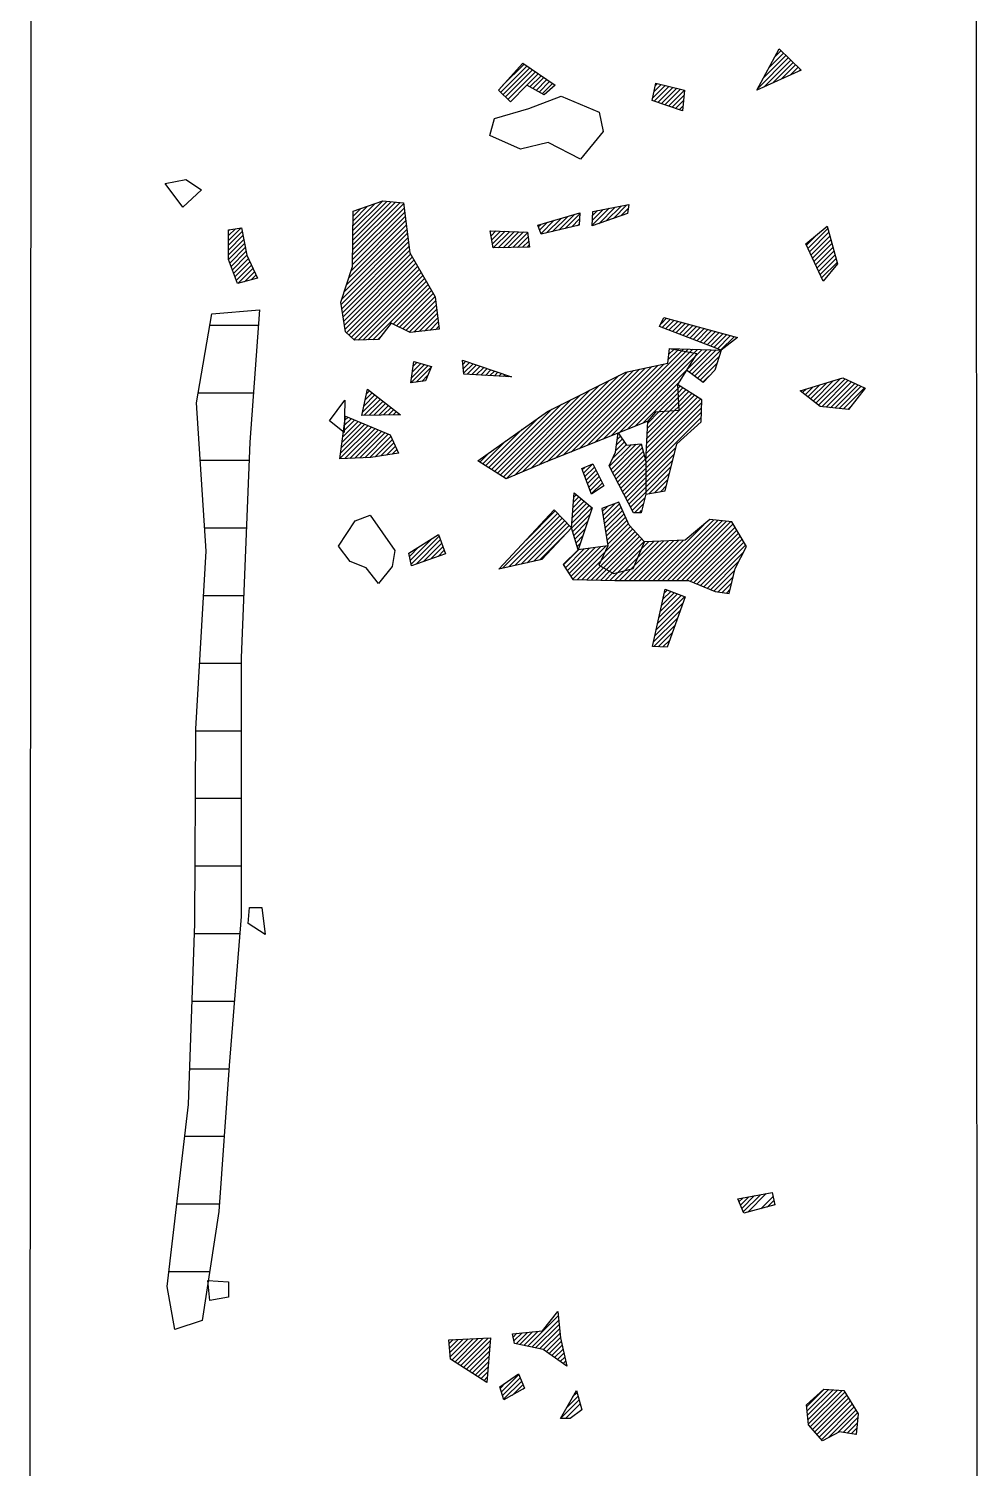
# Model space of a CAD drawing. Header units: metres. Extents: x -0.71 to 0.02, y -20.5 to -16.79.
# Drawn here: x -0.699 to 0.004, y -18.995 to -17.931 of the extents above; entities that cross this region are included whole.
import ezdxf

# ---------------------------------------------------------------- set-up
doc = ezdxf.new("R2010")
doc.units = ezdxf.units.M
doc.header["$LTSCALE"] = 25
doc.header["$MEASUREMENT"] = 0
doc.linetypes.add('STRICHPUNKTX2', pattern=[2, 1, -0.5, 0, -0.5])
doc.layers.get('0').update_dxf_attribs({"linetype": 'CONTINUOUS'})
for name, color, linetype in [('BEFUND', 1, 'CONTINUOUS'), ('BEFUNDSCHRAFF', 1, 'CONTINUOUS'), ('GRABUNGSGRENZE', 3, 'STRICHPUNKTX2'), ('KNOCHEN', 2, 'CONTINUOUS'), ('KNOCHENSCHRAFF', 2, 'CONTINUOUS'), ('STEINE', 4, 'CONTINUOUS')]:
    doc.layers.add(name, color=color, linetype=linetype)

# ---------------------------------------------------------------- blocks, each defined once
blk = doc.blocks.new('*X3')
at = {"color": 0}
for p, q in [((-17.33, -1879.84), (-17.03, -1879.55)), ((-17.22, -1880.09), (-16.6, -1879.47)), ((-17.11, -1880.34), (-16.17, -1879.39)), ((-17.01, -1880.59), (-15.74, -1879.32)), ((-16.68, -1880.62), (-15.31, -1879.24)), ((-15.72, -1880.36), (-14.81, -1879.45)), ((-15.24, -1880.23), (-14.74, -1879.74)), ((-14.75, -1880.1), (-14.68, -1880.03)), ((-32.96, -1890.53), (-30.7, -1888.27)), ((-32.67, -1890.59), (-30.67, -1888.59)), ((-34.05, -1889.85), (-33.77, -1889.57)), ((-33.99, -1890.14), (-33.38, -1889.54)), ((-33.83, -1890.34), (-32.99, -1889.5)), ((-33.54, -1890.4), (-32.61, -1889.47)), ((-33.25, -1890.47), (-32.22, -1889.43)), ((-32.38, -1890.65), (-30.64, -1888.91)), ((-32.09, -1890.72), (-30.6, -1889.23)), ((-31.8, -1890.78), (-30.57, -1889.55)), ((-38.77, -1890.33), (-38.49, -1890.04)), ((-38.75, -1890.66), (-38.11, -1890.03)), ((-38.73, -1890.99), (-37.74, -1890.01)), ((-38.7, -1891.32), (-37.37, -1889.99)), ((-38.58, -1891.56), (-37, -1889.97)), ((-38.37, -1891.7), (-36.63, -1889.95)), ((-38.15, -1891.83), (-36.25, -1889.93)), ((-37.94, -1891.97), (-35.88, -1889.92)), ((-37.72, -1892.11), (-35.75, -1890.14)), ((-37.51, -1892.25), (-35.78, -1890.52)), ((-31.59, -1890.93), (-30.54, -1889.87)), ((-31.39, -1891.08), (-30.48, -1890.17)), ((-31.18, -1891.22), (-30.41, -1890.46)), ((-30.97, -1891.37), (-30.35, -1890.75)), ((-37.29, -1892.39), (-35.81, -1890.91)), ((-37.08, -1892.52), (-35.84, -1891.29)), ((-36.86, -1892.66), (-35.87, -1891.67)), ((-30.76, -1891.52), (-30.29, -1891.04)), ((-30.56, -1891.66), (-30.22, -1891.33)), ((-30.35, -1891.81), (-30.16, -1891.62)), ((-36.65, -1892.8), (-35.9, -1892.06)), ((-36.43, -1892.94), (-35.93, -1892.44)), ((-36.22, -1893.08), (-35.96, -1892.82)), ((-34.91, -1893.89), (-33.62, -1892.61)), ((-34.82, -1894.16), (-33.52, -1892.86)), ((-30.14, -1891.95), (-30.1, -1891.91)), ((-36, -1893.22), (-35.99, -1893.2)), ((-34.99, -1893.62), (-34.61, -1893.24)), ((-34.74, -1894.43), (-33.41, -1893.1)), ((-34.11, -1894.16), (-33.31, -1893.35)), ((-33.3, -1893.69), (-33.2, -1893.6)), ((-29.64, -1894.28), (-29.31, -1893.95)), ((-12.32, -1894.99), (-11.03, -1893.7)), ((-12.29, -1895.31), (-10.7, -1893.72)), ((-12.25, -1895.63), (-10.37, -1893.74)), ((-12.22, -1895.95), (-10.03, -1893.77)), ((-12.19, -1896.27), (-9.7, -1893.79)), ((-12.05, -1896.49), (-9.49, -1893.93)), ((-30.53, -1895.88), (-29.16, -1894.5)), ((-30.18, -1895.88), (-29.08, -1894.78)), ((-30.09, -1895.08), (-29.24, -1894.23)), ((-11.89, -1896.68), (-9.36, -1894.15)), ((-11.72, -1896.87), (-9.22, -1894.37)), ((-11.56, -1897.06), (-9.09, -1894.59)), ((-11.4, -1897.25), (-8.95, -1894.81)), ((-11.23, -1897.44), (-8.82, -1895.03)), ((-10.74, -1897.3), (-8.69, -1895.25)), ((-10.01, -1896.92), (-8.55, -1895.46)), ((-9.63, -1896.9), (-8.53, -1895.8)), ((-9.33, -1896.95), (-8.57, -1896.2)), ((-9.03, -1897), (-8.61, -1896.59)), ((-8.72, -1897.05), (-8.65, -1896.98)), ((-48.48, -1903.93), (-46.24, -1901.69)), ((-48.37, -1903.46), (-46.57, -1901.66)), ((-48.28, -1904.08), (-45.91, -1901.71)), ((-48.26, -1903), (-46.9, -1901.64)), ((-48.15, -1902.54), (-47.23, -1901.62)), ((-48.05, -1904.2), (-45.57, -1901.73)), ((-48.04, -1902.08), (-47.57, -1901.6)), ((-47.94, -1901.62), (-47.9, -1901.58)), ((-47.81, -1904.32), (-45.24, -1901.75)), ((-47.58, -1904.44), (-44.91, -1901.77)), ((-47.35, -1904.56), (-44.65, -1901.86)), ((-47.12, -1904.69), (-44.48, -1902.05)), ((-46.83, -1904.76), (-44.32, -1902.24)), ((-46.51, -1904.79), (-44.15, -1902.43)), ((-46.19, -1904.82), (-43.99, -1902.62)), ((-45.86, -1904.85), (-43.82, -1902.81)), ((-45.54, -1904.87), (-43.66, -1902.99)), ((-45.21, -1904.9), (-43.7, -1903.39)), ((-44.89, -1904.93), (-43.74, -1903.78)), ((-44.62, -1905.02), (-43.59, -1903.99)), ((-44.39, -1905.14), (-43.45, -1904.2)), ((-44.16, -1905.27), (-43.3, -1904.4)), ((-43.93, -1905.39), (-43.15, -1904.61)), ((-43.7, -1905.51), (-43.01, -1904.82)), ((-43.47, -1905.64), (-42.9, -1905.07)), ((-43.24, -1905.76), (-43.06, -1905.58)), ((-31.13, -1907.43), (-30.92, -1907.23)), ((-30.99, -1907.65), (-30.55, -1907.21)), ((-30.86, -1907.88), (-30.4, -1907.41)), ((-30.73, -1908.1), (-30.25, -1907.62)), ((-30.52, -1907.18), (-30.48, -1907.15)), ((-30.27, -1907.28), (-30.13, -1907.15)), ((-30.02, -1907.38), (-29.78, -1907.15)), ((-29.76, -1907.49), (-29.42, -1907.15)), ((-29.51, -1907.59), (-29.07, -1907.15)), ((-29.26, -1907.69), (-28.72, -1907.15)), ((-29.01, -1907.8), (-28.57, -1907.35)), ((-28.76, -1907.9), (-28.59, -1907.73)), ((-30.6, -1908.32), (-30.1, -1907.82)), ((-30.46, -1908.54), (-29.95, -1908.03)), ((-30.33, -1908.76), (-29.8, -1908.23)), ((-30.2, -1908.98), (-29.66, -1908.44)), ((-30.07, -1909.2), (-29.51, -1908.64)), ((-29.94, -1909.43), (-29.36, -1908.85)), ((-31.96, -1910.04), (-31.84, -1909.91)), ((-29.8, -1909.65), (-29.21, -1909.05)), ((-29.67, -1909.87), (-29.06, -1909.26)), ((-29.54, -1910.09), (-28.91, -1909.46)), ((-29.41, -1910.31), (-28.76, -1909.67)), ((-29.28, -1910.53), (-28.62, -1909.87)), ((-31.87, -1910.3), (-31.58, -1910.01)), ((-31.78, -1910.57), (-31.32, -1910.1)), ((-31.7, -1910.83), (-31.06, -1910.19)), ((-31.61, -1911.1), (-30.8, -1910.28)), ((-31.52, -1911.36), (-30.53, -1910.38)), ((-31.43, -1911.63), (-30.27, -1910.47)), ((-31.34, -1911.89), (-30.01, -1910.56)), ((-31.25, -1912.16), (-29.75, -1910.66)), ((-29.14, -1910.76), (-28.47, -1910.08)), ((-28.9, -1910.86), (-28.32, -1910.28)), ((-31.17, -1912.42), (-29.88, -1911.14)), ((-30.53, -1912.14), (-30.04, -1911.66))]:
    blk.add_line(p, q, dxfattribs=at)
blk = doc.blocks.new('*X4')
at = {"color": 0}
for p, q in [((-15.1, -1795.95), (-14.04, -1794.89)), ((-14.7, -1795.19), (-14.22, -1794.71)), ((-34.96, -1797.78), (-33.02, -1795.84)), ((-34.82, -1797.28), (-33.23, -1795.7)), ((-34.78, -1797.95), (-32.81, -1795.98)), ((-15.91, -1797.47), (-13.68, -1795.23)), ((-15.51, -1796.71), (-13.86, -1795.06)), ((-15.49, -1797.4), (-13.5, -1795.41)), ((-14.84, -1797.11), (-13.32, -1795.58)), ((-14.2, -1796.81), (-13.14, -1795.76)), ((-13.55, -1796.52), (-12.96, -1795.93)), ((-34.61, -1798.13), (-32.6, -1796.13)), ((-34.43, -1798.31), (-32.39, -1796.27)), ((-33.03, -1797.26), (-32.18, -1796.41)), ((-32.8, -1797.39), (-31.97, -1796.56)), ((-32.58, -1797.51), (-31.76, -1796.7)), ((-32.35, -1797.64), (-31.55, -1796.84)), ((-32.12, -1797.77), (-31.34, -1796.99)), ((-12.91, -1796.23), (-12.78, -1796.1)), ((-31.9, -1797.9), (-31.13, -1797.13)), ((-23.71, -1798.19), (-22.8, -1797.28)), ((-23.62, -1797.75), (-23.08, -1797.21)), ((-23.6, -1798.44), (-22.51, -1797.35)), ((-23.53, -1797.31), (-23.37, -1797.14)), ((-23.34, -1798.53), (-22.22, -1797.42)), ((-23.07, -1798.62), (-21.94, -1797.48)), ((-22.81, -1798.71), (-21.65, -1797.55)), ((-22.55, -1798.8), (-21.37, -1797.62)), ((-22.28, -1798.89), (-21.39, -1797.99)), ((-22.02, -1798.98), (-21.43, -1798.39)), ((-21.76, -1799.07), (-21.47, -1798.78)), ((-45.93, -1810.16), (-42.11, -1806.35)), ((-45.93, -1810.52), (-42.07, -1806.66)), ((-45.92, -1809.09), (-42.74, -1805.92)), ((-45.92, -1809.44), (-42.42, -1805.95)), ((-45.92, -1809.8), (-42.15, -1806.03)), ((-45.91, -1808.37), (-43.39, -1805.85)), ((-45.91, -1808.73), (-43.07, -1805.88)), ((-45.9, -1808.01), (-43.72, -1805.83)), ((-45.9, -1807.65), (-44.26, -1806.02)), ((-45.89, -1807.29), (-44.81, -1806.21)), ((-45.89, -1806.94), (-45.35, -1806.4)), ((-28.19, -1807.62), (-26.93, -1806.36)), ((-28.17, -1807.25), (-27.37, -1806.45)), ((-28.15, -1806.88), (-27.8, -1806.53)), ((-27.71, -1807.5), (-26.49, -1806.28)), ((-27.16, -1807.3), (-26.05, -1806.2)), ((-26.62, -1807.11), (-25.62, -1806.11)), ((-26.07, -1806.92), (-25.53, -1806.38)), ((-46.38, -1812.03), (-41.96, -1807.6)), ((-46.21, -1811.5), (-42, -1807.29)), ((-46.04, -1810.98), (-42.04, -1806.97)), ((-32.18, -1807.72), (-32, -1807.55)), ((-32.08, -1807.98), (-31.5, -1807.4)), ((-31.98, -1808.23), (-31, -1807.25)), ((-31.58, -1808.18), (-30.5, -1807.11)), ((-31.12, -1808.08), (-30, -1806.96)), ((-30.65, -1807.97), (-29.5, -1806.81)), ((-30.19, -1807.86), (-29.11, -1806.78)), ((-29.73, -1807.75), (-29.13, -1807.15)), ((-29.27, -1807.64), (-29.15, -1807.53)), ((-55.11, -1808.74), (-54.18, -1807.81)), ((-55.11, -1808.38), (-54.6, -1807.88)), ((-55.11, -1808.03), (-55.02, -1807.94)), ((-55.11, -1809.09), (-54.09, -1808.07)), ((-55.11, -1809.45), (-54.03, -1808.36)), ((-55.11, -1809.8), (-53.97, -1808.66)), ((-46.78, -1813.48), (-41.84, -1808.55)), ((-46.73, -1813.08), (-41.88, -1808.23)), ((-46.56, -1812.55), (-41.92, -1807.92)), ((-35.73, -1808.09), (-35.66, -1808.02)), ((-35.68, -1808.39), (-35.32, -1808.03)), ((-35.63, -1808.7), (-34.98, -1808.05)), ((-35.58, -1809), (-34.64, -1808.06)), ((-35.52, -1809.29), (-34.29, -1808.07)), ((-35.15, -1809.29), (-33.95, -1808.08)), ((-34.79, -1809.28), (-33.61, -1808.1)), ((-34.43, -1809.27), (-33.27, -1808.11)), ((-34.07, -1809.27), (-32.98, -1808.17)), ((-33.71, -1809.26), (-32.93, -1808.48)), ((-33.35, -1809.25), (-32.89, -1808.79)), ((-12.34, -1809.1), (-11.51, -1808.27)), ((-12.23, -1809.34), (-10.75, -1807.86)), ((-12.12, -1809.58), (-10.68, -1808.14)), ((-12, -1809.82), (-10.6, -1808.42)), ((-11.89, -1810.06), (-10.52, -1808.7)), ((-55.11, -1810.15), (-53.91, -1808.95)), ((-55.02, -1810.41), (-53.86, -1809.25)), ((-54.92, -1810.67), (-53.8, -1809.54)), ((-54.83, -1810.93), (-53.74, -1809.84)), ((-46.73, -1813.79), (-41.8, -1808.86)), ((-46.68, -1814.09), (-41.76, -1809.18)), ((-46.63, -1814.4), (-41.72, -1809.49)), ((-46.58, -1814.7), (-41.64, -1809.76)), ((-32.99, -1809.25), (-32.85, -1809.1)), ((-11.78, -1810.31), (-10.45, -1808.97)), ((-11.67, -1810.55), (-10.37, -1809.25)), ((-11.56, -1810.79), (-10.3, -1809.53)), ((-11.44, -1811.03), (-10.22, -1809.81)), ((-54.73, -1811.18), (-53.63, -1810.08)), ((-54.63, -1811.44), (-53.52, -1810.33)), ((-54.54, -1811.7), (-53.41, -1810.57)), ((-54.41, -1811.92), (-53.3, -1810.81)), ((-46.53, -1815), (-41.51, -1809.98)), ((-46.48, -1815.31), (-41.38, -1810.21)), ((-46.38, -1815.57), (-41.25, -1810.43)), ((-46.2, -1815.74), (-41.12, -1810.66)), ((-46.02, -1815.91), (-40.99, -1810.88)), ((-11.33, -1811.27), (-10.15, -1810.09)), ((-11.22, -1811.51), (-10.07, -1810.36)), ((-53.92, -1811.79), (-53.19, -1811.05)), ((-53.43, -1811.65), (-53.08, -1811.3)), ((-45.83, -1816.08), (-40.86, -1811.1)), ((-45.52, -1816.11), (-40.73, -1811.33)), ((-45.15, -1816.1), (-40.6, -1811.55)), ((-44.79, -1816.09), (-40.47, -1811.78)), ((-44.43, -1816.08), (-40.34, -1812)), ((-42.92, -1814.93), (-40.21, -1812.22)), ((-42.68, -1815.05), (-40.09, -1812.45)), ((-42.45, -1815.16), (-39.96, -1812.67)), ((-42.21, -1815.28), (-39.83, -1812.9)), ((-41.98, -1815.4), (-39.78, -1813.2)), ((-41.74, -1815.52), (-39.74, -1813.52)), ((-41.4, -1815.53), (-39.7, -1813.83)), ((-41, -1815.48), (-39.66, -1814.15)), ((-40.6, -1815.44), (-39.62, -1814.46)), ((-40.2, -1815.39), (-39.58, -1814.77)), ((-39.8, -1815.34), (-39.54, -1815.09)), ((-44.06, -1816.07), (-43.83, -1815.84))]:
    blk.add_line(p, q, dxfattribs=at)
blk = doc.blocks.new('*X5')
at = {"color": 0}
for p, q in [((-41.61, -1819.27), (-40.33, -1817.99)), ((-41.55, -1818.87), (-40.6, -1817.92)), ((-41.5, -1818.46), (-40.88, -1817.84)), ((-41.45, -1818.05), (-41.16, -1817.77)), ((-41.21, -1819.23), (-40.1, -1818.12)), ((-37.75, -1817.89), (-37.54, -1817.68)), ((-37.72, -1818.22), (-37.28, -1817.77)), ((-37.69, -1818.54), (-37.01, -1817.86)), ((-37.44, -1818.64), (-36.75, -1817.95)), ((-37.1, -1818.66), (-36.49, -1818.04)), ((-36.77, -1818.68), (-36.22, -1818.13)), ((-36.43, -1818.7), (-35.96, -1818.22)), ((-36.1, -1818.72), (-35.69, -1818.31)), ((-40.79, -1819.17), (-40.37, -1818.74)), ((-35.77, -1818.73), (-35.43, -1818.4)), ((-35.43, -1818.75), (-35.17, -1818.49)), ((-35.1, -1818.77), (-34.9, -1818.58)), ((-34.76, -1818.79), (-34.64, -1818.67)), ((-34.43, -1818.81), (-34.37, -1818.76)), ((-12.24, -1820.31), (-11.34, -1819.42)), ((-12.04, -1820.46), (-10.84, -1819.26)), ((-11.84, -1820.62), (-10.33, -1819.11)), ((-11.64, -1820.78), (-9.82, -1818.95)), ((-11.45, -1820.93), (-9.48, -1818.97)), ((-11.21, -1821.05), (-9.24, -1819.08)), ((-10.88, -1821.08), (-9, -1819.19)), ((-10.56, -1821.11), (-8.76, -1819.31)), ((-10.24, -1821.14), (-8.52, -1819.42)), ((-45.18, -1821.43), (-44.07, -1820.32)), ((-45.08, -1820.98), (-44.27, -1820.17)), ((-45.07, -1821.67), (-43.87, -1820.47)), ((-44.99, -1820.53), (-44.47, -1820.01)), ((-44.89, -1820.08), (-44.67, -1819.86)), ((-12.63, -1819.99), (-12.36, -1819.73)), ((-12.43, -1820.15), (-11.85, -1819.57)), ((-9.92, -1821.17), (-8.28, -1819.53)), ((-9.6, -1821.2), (-8.04, -1819.64)), ((-44.71, -1821.67), (-43.67, -1820.63)), ((-44.35, -1821.66), (-43.47, -1820.78)), ((-43.99, -1821.66), (-43.27, -1820.94)), ((-43.63, -1821.65), (-43.07, -1821.09)), ((-43.27, -1821.64), (-42.87, -1821.24)), ((-42.91, -1821.64), (-42.67, -1821.4)), ((-42.55, -1821.63), (-42.47, -1821.55)), ((-9.27, -1821.24), (-9.06, -1821.02)), ((-46.86, -1824.88), (-44.51, -1822.53)), ((-46.81, -1824.47), (-44.76, -1822.43)), ((-46.76, -1824.07), (-45.01, -1822.33)), ((-46.7, -1823.66), (-45.26, -1822.22)), ((-46.65, -1823.26), (-45.51, -1822.12)), ((-46.6, -1822.85), (-45.76, -1822.01)), ((-46.55, -1822.44), (-46.01, -1821.91)), ((-46.5, -1824.87), (-44.26, -1822.64)), ((-46.49, -1822.04), (-46.26, -1821.81)), ((-46.13, -1824.86), (-44.01, -1822.74)), ((-45.76, -1824.84), (-43.77, -1822.85)), ((-45.39, -1824.82), (-43.52, -1822.95)), ((-45.02, -1824.81), (-43.27, -1823.05)), ((-44.65, -1824.79), (-43.09, -1823.23)), ((-44.25, -1824.74), (-42.98, -1823.47)), ((-43.83, -1824.68), (-42.87, -1823.72)), ((-43.41, -1824.62), (-42.76, -1823.96)), ((-43, -1824.55), (-42.65, -1824.21)), ((-42.58, -1824.49), (-42.54, -1824.45)), ((-34.82, -1832.99), (-30.76, -1828.93)), ((-33.09, -1830.91), (-30.93, -1828.75)), ((-34.37, -1832.89), (-30.58, -1829.11)), ((-33.91, -1832.79), (-30.41, -1829.29)), ((-33.45, -1832.69), (-30.24, -1829.47)), ((-33, -1832.58), (-30.07, -1829.65)), ((-32.54, -1832.48), (-29.89, -1829.83)), ((-41.65, -1832.4), (-40.06, -1830.81)), ((-41.59, -1832.69), (-39.53, -1830.63)), ((-41.22, -1832.68), (-39.44, -1830.89)), ((-40.68, -1832.49), (-39.34, -1831.15)), ((-32.08, -1832.38), (-30.14, -1830.44)), ((-41.72, -1832.11), (-41.01, -1831.4)), ((-40.14, -1832.3), (-39.25, -1831.41)), ((-39.6, -1832.12), (-39.16, -1831.67))]:
    blk.add_line(p, q, dxfattribs=at)
blk = doc.blocks.new('*X6')
at = {"color": 0}
for p, q in [((-23.1, -1814.91), (-22.69, -1814.5)), ((-23.02, -1815.18), (-22.42, -1814.58)), ((-22.76, -1815.28), (-22.14, -1814.65)), ((-22.51, -1815.38), (-21.86, -1814.73)), ((-22.25, -1815.47), (-21.58, -1814.81)), ((-22, -1815.57), (-21.3, -1814.88)), ((-21.74, -1815.67), (-21.03, -1814.96)), ((-21.48, -1815.77), (-20.75, -1815.03)), ((-21.23, -1815.87), (-20.47, -1815.11)), ((-20.97, -1815.96), (-20.19, -1815.18)), ((-20.72, -1816.06), (-19.91, -1815.26)), ((-20.46, -1816.16), (-19.64, -1815.33)), ((-20.21, -1816.26), (-19.36, -1815.41)), ((-19.95, -1816.36), (-19.08, -1815.49)), ((-19.69, -1816.45), (-18.8, -1815.56)), ((-19.44, -1816.55), (-18.52, -1815.64)), ((-19.18, -1816.65), (-18.25, -1815.71)), ((-18.93, -1816.75), (-17.97, -1815.79)), ((-18.67, -1816.84), (-17.69, -1815.86)), ((-28.57, -1823.91), (-21.56, -1816.91)), ((-27.98, -1823.67), (-21.26, -1816.96)), ((-27.38, -1823.44), (-20.96, -1817.01)), ((-26.79, -1823.2), (-20.66, -1817.07)), ((-22.56, -1817.55), (-21.86, -1816.85)), ((-22.52, -1817.16), (-22.16, -1816.8)), ((-22.49, -1816.77), (-22.46, -1816.75)), ((-22.46, -1816.75), (-22.46, -1816.75)), ((-22.16, -1816.8), (-22.12, -1816.75)), ((-21.86, -1816.85), (-21.77, -1816.76)), ((-21.56, -1816.91), (-21.43, -1816.77)), ((-21.26, -1816.96), (-21.09, -1816.78)), ((-21.2, -1818.31), (-19.71, -1816.82)), ((-21.01, -1818.48), (-19.36, -1816.83)), ((-20.96, -1817.01), (-20.74, -1816.79)), ((-20.81, -1818.63), (-19.02, -1816.84)), ((-20.66, -1817.07), (-20.4, -1816.8)), ((-20.61, -1817.37), (-20.05, -1816.81)), ((-20.61, -1818.78), (-18.68, -1816.85)), ((-32.13, -1825.36), (-25.13, -1818.36)), ((-31.53, -1825.11), (-24.69, -1818.26)), ((-30.94, -1824.87), (-24.24, -1818.17)), ((-30.35, -1824.63), (-23.79, -1818.07)), ((-29.75, -1824.39), (-23.34, -1817.98)), ((-29.16, -1824.15), (-22.89, -1817.88)), ((-26.2, -1822.96), (-20.61, -1817.37)), ((-25.61, -1822.72), (-21.2, -1818.31)), ((-20.4, -1818.93), (-18.81, -1817.34)), ((-20.2, -1819.08), (-18.97, -1817.85)), ((-34.56, -1826.37), (-27.64, -1819.44)), ((-33.95, -1826.12), (-26.93, -1819.09)), ((-33.35, -1825.86), (-26.22, -1818.74)), ((-32.74, -1825.61), (-25.58, -1818.45)), ((-25.01, -1822.48), (-21.78, -1819.24)), ((-20, -1819.23), (-19.56, -1818.79)), ((-35.22, -1825.97), (-29.75, -1820.5)), ((-35, -1826.1), (-29.05, -1820.15)), ((-34.79, -1826.24), (-28.34, -1819.8)), ((-24.42, -1822.24), (-21.86, -1819.68)), ((-24.19, -1824.49), (-20.17, -1820.47)), ((-24.17, -1824.11), (-20.39, -1820.33)), ((-24.15, -1823.74), (-20.61, -1820.19)), ((-23.25, -1821.42), (-21.84, -1820.01)), ((-22.87, -1821.4), (-21.82, -1820.35)), ((-21.86, -1819.68), (-21.69, -1819.51)), ((-21.84, -1820.01), (-21.48, -1819.65)), ((-21.82, -1820.35), (-21.26, -1819.78)), ((-21.81, -1820.69), (-21.04, -1819.92)), ((-21.79, -1821.02), (-20.82, -1820.06)), ((-35.65, -1825.69), (-31.17, -1821.21)), ((-35.43, -1825.83), (-30.46, -1820.85)), ((-24.22, -1825.22), (-20.11, -1821.11)), ((-24.22, -1825.58), (-20.12, -1821.47)), ((-24.21, -1824.86), (-20.1, -1820.74)), ((-24.13, -1823.37), (-22.12, -1821.35)), ((-24.11, -1822.99), (-22.5, -1821.38)), ((-24.1, -1822.62), (-22.87, -1821.4)), ((-24.08, -1822.25), (-23.25, -1821.42)), ((-22.5, -1821.38), (-21.81, -1820.69)), ((-22.12, -1821.35), (-21.79, -1821.02)), ((-35.87, -1825.55), (-32.14, -1821.83)), ((-24.22, -1825.93), (-20.13, -1821.84)), ((-36.3, -1825.28), (-34.59, -1823.57)), ((-36.08, -1825.42), (-33.37, -1822.7)), ((-26.45, -1824.27), (-25.81, -1823.63)), ((-26.39, -1823.85), (-25.96, -1823.42)), ((-26.33, -1823.44), (-26.1, -1823.21)), ((-26.27, -1823.03), (-26.24, -1823)), ((-36.52, -1825.14), (-35.82, -1824.45)), ((-26.91, -1825.44), (-25.32, -1823.85)), ((-26.79, -1825.67), (-24.93, -1823.81)), ((-26.67, -1825.9), (-24.57, -1823.81)), ((-26.67, -1824.84), (-25.67, -1823.85)), ((-26.55, -1826.14), (-24.49, -1824.08)), ((-26.43, -1826.37), (-24.42, -1824.36)), ((-26.31, -1826.61), (-24.34, -1824.63)), ((-24.22, -1826.28), (-22, -1824.06)), ((-24.22, -1826.64), (-22.11, -1824.53)), ((-28.93, -1825.69), (-28.77, -1825.53)), ((-28.84, -1825.95), (-28.15, -1825.26)), ((-28.74, -1826.21), (-28.03, -1825.5)), ((-28.64, -1826.46), (-27.91, -1825.73)), ((-26.19, -1826.84), (-24.26, -1824.91)), ((-26.07, -1827.07), (-24.22, -1825.22)), ((-25.95, -1827.31), (-24.22, -1825.58)), ((-24.22, -1826.99), (-22.23, -1825)), ((-24.22, -1827.35), (-22.35, -1825.47)), ((-28.55, -1826.72), (-27.79, -1825.97)), ((-28.45, -1826.98), (-27.68, -1826.2)), ((-28.35, -1827.23), (-27.56, -1826.44)), ((-28.26, -1827.49), (-27.44, -1826.67)), ((-25.83, -1827.54), (-24.22, -1825.93)), ((-25.71, -1827.77), (-24.22, -1826.28)), ((-25.59, -1828.01), (-24.22, -1826.64)), ((-23.98, -1827.46), (-22.47, -1825.95)), ((-23.55, -1827.38), (-22.59, -1826.42)), ((-23.12, -1827.31), (-22.71, -1826.89)), ((-29.61, -1828.49), (-28.98, -1827.86)), ((-29.58, -1828.11), (-29.17, -1827.7)), ((-29.55, -1827.73), (-29.36, -1827.54)), ((-25.47, -1828.24), (-24.22, -1826.99)), ((-25.35, -1828.47), (-24.22, -1827.35)), ((-25.23, -1828.71), (-24.29, -1827.77)), ((-29.73, -1830.02), (-28.22, -1828.51)), ((-29.7, -1829.64), (-28.41, -1828.35)), ((-29.67, -1829.26), (-28.6, -1828.18)), ((-29.64, -1828.88), (-28.79, -1828.02)), ((-29.64, -1830.29), (-28.36, -1829.01)), ((-27.45, -1828.8), (-27.07, -1828.42)), ((-27.4, -1829.11), (-26.51, -1828.22)), ((-27.35, -1829.41), (-26.16, -1828.22)), ((-27.3, -1829.71), (-26.05, -1828.47)), ((-27.25, -1830.02), (-25.94, -1828.71)), ((-27.2, -1830.32), (-25.83, -1828.95)), ((-25.05, -1828.88), (-24.42, -1828.25)), ((-24.7, -1828.88), (-24.54, -1828.72)), ((-29.56, -1830.56), (-28.54, -1829.54)), ((-29.47, -1830.83), (-28.71, -1830.06)), ((-27.55, -1832.44), (-25.19, -1830.08)), ((-27.24, -1831.78), (-25.36, -1829.9)), ((-27.15, -1830.62), (-25.72, -1829.2)), ((-27.1, -1830.93), (-25.61, -1829.44)), ((-27.05, -1831.23), (-25.5, -1829.68)), ((-24.04, -1833.88), (-19.9, -1829.74)), ((-23.68, -1833.88), (-19.22, -1829.42)), ((-23.33, -1833.88), (-18.9, -1829.45)), ((-22.98, -1833.88), (-18.58, -1829.48)), ((-22.62, -1833.88), (-18.25, -1829.51)), ((-22.27, -1833.88), (-17.93, -1829.54)), ((-21.92, -1833.88), (-17.75, -1829.71)), ((-21.56, -1833.88), (-17.62, -1829.94)), ((-29.39, -1831.1), (-28.88, -1830.59)), ((-29.31, -1831.37), (-29.05, -1831.12)), ((-27.58, -1832.82), (-25.02, -1830.26)), ((-27.35, -1832.95), (-24.85, -1830.45)), ((-27.13, -1833.08), (-24.68, -1830.63)), ((-26.9, -1833.21), (-24.51, -1830.82)), ((-26.68, -1833.33), (-24.34, -1831)), ((-25.8, -1833.88), (-22.9, -1830.97)), ((-25.45, -1833.88), (-22.54, -1830.96)), ((-25.1, -1833.88), (-22.17, -1830.95)), ((-25.04, -1832.76), (-23.27, -1830.99)), ((-24.8, -1832.16), (-23.63, -1831)), ((-24.74, -1833.88), (-21.8, -1830.94)), ((-24.55, -1831.56), (-24, -1831.01)), ((-24.39, -1833.88), (-21.44, -1830.92)), ((-21.21, -1833.88), (-17.49, -1830.16)), ((-20.92, -1833.94), (-17.36, -1830.38)), ((-20.67, -1834.04), (-17.23, -1830.61)), ((-20.42, -1834.15), (-17.1, -1830.83)), ((-20.17, -1834.25), (-16.97, -1831.05)), ((-30.32, -1832.74), (-29.21, -1831.63)), ((-30.18, -1832.95), (-28.8, -1831.57)), ((-30.05, -1833.17), (-28.39, -1831.51)), ((-29.91, -1833.39), (-27.98, -1831.46)), ((-29.77, -1833.6), (-27.57, -1831.4)), ((-29.64, -1833.82), (-27.16, -1831.34)), ((-29.29, -1833.83), (-27.24, -1831.78)), ((-26.27, -1833.28), (-24.55, -1831.56)), ((-25.8, -1833.17), (-24.8, -1832.16)), ((-19.92, -1834.35), (-16.84, -1831.28)), ((-19.66, -1834.45), (-16.97, -1831.76)), ((-28.94, -1833.83), (-27.55, -1832.44)), ((-28.6, -1833.84), (-27.58, -1832.82)), ((-28.25, -1833.85), (-27.35, -1832.95)), ((-27.9, -1833.85), (-27.13, -1833.08)), ((-27.55, -1833.86), (-26.9, -1833.21)), ((-26.86, -1833.87), (-26.27, -1833.28)), ((-26.51, -1833.88), (-25.8, -1833.17)), ((-26.16, -1833.88), (-25.34, -1833.06)), ((-25.34, -1833.06), (-25.04, -1832.76)), ((-19.41, -1834.56), (-17.33, -1832.47)), ((-19.16, -1834.66), (-17.63, -1833.12)), ((-27.21, -1833.86), (-26.68, -1833.33)), ((-18.88, -1834.73), (-17.74, -1833.59)), ((-18.57, -1834.77), (-17.86, -1834.07)), ((-23.35, -1837.08), (-21.36, -1835.09)), ((-23.25, -1836.63), (-21.62, -1834.99)), ((-23.16, -1836.18), (-21.87, -1834.89)), ((-23.06, -1835.73), (-22.13, -1834.8)), ((-22.96, -1835.27), (-22.38, -1834.7)), ((-22.86, -1834.82), (-22.64, -1834.6)), ((-18.26, -1834.82), (-17.98, -1834.54)), ((-23.55, -1837.99), (-21.69, -1836.12)), ((-23.45, -1837.53), (-21.49, -1835.57)), ((-23.65, -1838.44), (-21.88, -1836.67)), ((-23.63, -1838.78), (-22.08, -1837.22)), ((-23.3, -1838.79), (-22.27, -1837.77)), ((-22.96, -1838.81), (-22.47, -1838.32))]:
    blk.add_line(p, q, dxfattribs=at)
blk = doc.blocks.new('*X16')
at = {"color": 0}
for p, q in [((-56.48, -1815), (-52.9, -1815)), ((-57.34, -1820), (-53.27, -1820)), ((-57.19, -1825), (-53.59, -1825)), ((-56.87, -1830), (-53.79, -1830)), ((-56.95, -1835), (-53.98, -1835)), ((-57.24, -1840), (-54.16, -1840)), ((-57.53, -1845), (-54.17, -1845)), ((-57.55, -1850), (-54.17, -1850)), ((-57.57, -1855), (-54.17, -1855)), ((-57.62, -1860), (-54.27, -1860)), ((-57.79, -1865), (-54.67, -1865)), ((-57.96, -1870), (-55.06, -1870)), ((-58.33, -1875), (-55.42, -1875)), ((-58.92, -1880), (-55.78, -1880)), ((-59.51, -1885), (-56.49, -1885))]:
    blk.add_line(p, q, dxfattribs=at)

msp = doc.modelspace()

# ---------------------------------------------------------------- linework, layer by layer
at = {"layer": 'BEFUND'}
msp.add_lwpolyline([(-0.5909, -18.8928), (-0.5965, -18.8612), (-0.5806, -18.7266), (-0.5759, -18.5925), (-0.5753, -18.4487), (-0.5676, -18.3172), (-0.5747, -18.2075), (-0.5634, -18.1418), (-0.5282, -18.1387), (-0.5354, -18.2366), (-0.5416, -18.3962), (-0.5417, -18.5874), (-0.5505, -18.6976), (-0.5582, -18.8057), (-0.5705, -18.8862), (-0.5909, -18.8928)], dxfattribs=at)
at = {"layer": 'GRABUNGSGRENZE', "flags": 128}
msp.add_lwpolyline([(-0.6967, -16.8052), (-0.6989, -20.4984), (0.0038, -20.4973), (0.0018, -16.7995)], dxfattribs=at)
at = {"layer": 'KNOCHEN'}
for points in [[(-0.16, -17.9763), (-0.1436, -17.9457), (-0.1273, -17.9615), (-0.16, -17.9763)], [(-0.3512, -17.9762), (-0.3333, -17.9563), (-0.3094, -17.9726), (-0.3175, -17.9798), (-0.3303, -17.9726), (-0.3425, -17.9848), (-0.3512, -17.9762)], [(-0.2375, -17.9839), (-0.2349, -17.9711), (-0.2135, -17.9762), (-0.215, -17.9915), (-0.2375, -17.9839)], [(-0.4645, -18.1551), (-0.468, -18.1331), (-0.4594, -18.1066), (-0.4588, -18.0658), (-0.4369, -18.0582), (-0.4216, -18.0597), (-0.417, -18.0965), (-0.3982, -18.1291), (-0.3951, -18.1531), (-0.4166, -18.1556), (-0.4308, -18.1485), (-0.44, -18.1607), (-0.4579, -18.1612), (-0.4645, -18.1551), (-0.4645, -18.1551), (-0.4645, -18.1551)], [(-0.2819, -18.0767), (-0.2814, -18.0659), (-0.2549, -18.0609), (-0.2559, -18.0675), (-0.2819, -18.0767)], [(-0.3196, -18.0828), (-0.3222, -18.0761), (-0.2911, -18.067), (-0.2916, -18.0761), (-0.3196, -18.0828)], [(-0.1238, -18.09), (-0.108, -18.0768), (-0.1004, -18.1048), (-0.1111, -18.1175), (-0.1238, -18.09)], [(-0.5445, -18.1193), (-0.5511, -18.1015), (-0.5511, -18.0796), (-0.5414, -18.078), (-0.5374, -18.0984), (-0.5297, -18.1153), (-0.5445, -18.1193)], [(-0.3553, -18.0929), (-0.3574, -18.0802), (-0.3298, -18.0812), (-0.3283, -18.0924), (-0.3553, -18.0929)], [(-0.232, -18.1511), (-0.2289, -18.1445), (-0.1744, -18.1593), (-0.1866, -18.1685), (-0.232, -18.1511)], [(-0.2407, -18.221), (-0.3177, -18.252), (-0.3457, -18.2638), (-0.3666, -18.2505), (-0.3151, -18.2138), (-0.257, -18.1848), (-0.2259, -18.1782), (-0.2248, -18.1674), (-0.2044, -18.171), (-0.2121, -18.1833), (-0.2187, -18.194), (-0.2177, -18.2133), (-0.2351, -18.2144), (-0.2407, -18.221)], [(-0.2259, -18.1782), (-0.2248, -18.1674), (-0.1866, -18.1685), (-0.1912, -18.1833), (-0.1999, -18.1924), (-0.2121, -18.1833)], [(-0.4161, -18.1928), (-0.414, -18.177), (-0.4008, -18.1806), (-0.4054, -18.1913), (-0.4161, -18.1928)], [(-0.3768, -18.1862), (-0.3778, -18.176), (-0.3416, -18.1883), (-0.3768, -18.1862)], [(-0.1973, -18.1741), (-0.1973, -18.1741)], [(-0.2422, -18.275), (-0.228, -18.2725), (-0.2193, -18.2378), (-0.2014, -18.2215), (-0.2014, -18.2215), (-0.2009, -18.2052), (-0.2187, -18.194)], [(-0.128, -18.1986), (-0.0964, -18.1889), (-0.08, -18.1966), (-0.0923, -18.2124), (-0.1132, -18.2103), (-0.128, -18.1986)], [(-0.4523, -18.2168), (-0.4482, -18.1974), (-0.4237, -18.2163), (-0.4523, -18.2168)], [(-0.4686, -18.2489), (-0.4645, -18.2173), (-0.4314, -18.2311), (-0.4253, -18.2448), (-0.4457, -18.2479), (-0.4686, -18.2489)], [(-0.2422, -18.2506), (-0.2407, -18.221)], [(-0.2458, -18.2888), (-0.2514, -18.2888), (-0.2693, -18.2541), (-0.2647, -18.2439), (-0.2626, -18.2296), (-0.2565, -18.2388), (-0.2458, -18.2378), (-0.2422, -18.2506), (-0.2422, -18.275), (-0.2458, -18.2888)], [(-0.2825, -18.275), (-0.2896, -18.2561), (-0.2815, -18.2526), (-0.2733, -18.2689), (-0.2825, -18.275)], [(-0.2922, -18.3163), (-0.2973, -18.3), (-0.2953, -18.274), (-0.282, -18.2852), (-0.2922, -18.3163)], [(-0.3509, -18.3305), (-0.3101, -18.2867), (-0.2973, -18.3), (-0.3193, -18.3234), (-0.3509, -18.3305)], [(-0.2703, -18.3133), (-0.2769, -18.3275), (-0.2662, -18.3337), (-0.2515, -18.3301), (-0.2433, -18.3102), (-0.2545, -18.298), (-0.2621, -18.2811), (-0.2749, -18.2857), (-0.2703, -18.3133)], [(-0.2922, -18.3163), (-0.3035, -18.327), (-0.2963, -18.3382), (-0.2652, -18.3388), (-0.2489, -18.3388), (-0.2107, -18.3388), (-0.1908, -18.347), (-0.1806, -18.3485), (-0.176, -18.3301), (-0.1678, -18.3138), (-0.1785, -18.2955), (-0.1948, -18.2939), (-0.2132, -18.3092), (-0.2433, -18.3102)], [(-0.4156, -18.328), (-0.4177, -18.3188), (-0.3957, -18.305), (-0.3906, -18.3193), (-0.4156, -18.328)], [(-0.2703, -18.3133), (-0.2922, -18.3163)], [(-0.2372, -18.3877), (-0.228, -18.3454), (-0.2132, -18.351), (-0.2265, -18.3882), (-0.2372, -18.3877)], [(-0.1696, -18.8069), (-0.1742, -18.7962), (-0.1487, -18.7916), (-0.1467, -18.8008), (-0.1696, -18.8069)], [(-0.3007, -18.92), (-0.3181, -18.9078), (-0.3395, -18.9032), (-0.341, -18.896), (-0.3186, -18.894), (-0.3074, -18.8797), (-0.3053, -18.8991), (-0.3007, -18.92)], [(-0.3599, -18.9322), (-0.3869, -18.9149), (-0.3879, -18.9006), (-0.3573, -18.8991), (-0.3599, -18.9322)], [(-0.3472, -18.945), (-0.3502, -18.9353), (-0.3364, -18.9256), (-0.3319, -18.9363), (-0.3472, -18.945)], [(-0.3054, -18.9588), (-0.2936, -18.9379), (-0.2895, -18.9522), (-0.2982, -18.9588), (-0.2982, -18.9588), (-0.3054, -18.9588)], [(-0.1116, -18.9752), (-0.1218, -18.9635), (-0.1233, -18.9487), (-0.1106, -18.937), (-0.0958, -18.938), (-0.0851, -18.9553), (-0.0866, -18.9706), (-0.0989, -18.9686), (-0.1116, -18.9752)]]:
    msp.add_lwpolyline(points, dxfattribs=at)
at = {"layer": 'STEINE'}
for points in [[(-0.3145, -18.0149), (-0.3349, -18.02), (-0.3578, -18.0098), (-0.3543, -17.9971), (-0.3288, -17.9899), (-0.3048, -17.9808), (-0.2767, -17.9925), (-0.2737, -18.0068), (-0.2905, -18.0272), (-0.3145, -18.0149)], [(-0.5848, -18.0627), (-0.598, -18.0454), (-0.5827, -18.0423), (-0.571, -18.05), (-0.5848, -18.0627)], [(-0.4656, -18.2295), (-0.4763, -18.2208), (-0.465, -18.2056), (-0.4656, -18.2295)], [(-0.4401, -18.3412), (-0.4493, -18.3295), (-0.461, -18.3249), (-0.4697, -18.3136), (-0.4574, -18.2948), (-0.4462, -18.2907), (-0.4279, -18.3167), (-0.4299, -18.3285), (-0.4401, -18.3412)], [(-0.5239, -18.6007), (-0.5366, -18.5925), (-0.5356, -18.5808), (-0.5264, -18.5808), (-0.5239, -18.6007)], [(-0.5664, -18.8566), (-0.5511, -18.8577), (-0.5511, -18.8689), (-0.5648, -18.8714), (-0.5664, -18.8566)]]:
    msp.add_lwpolyline(points, dxfattribs=at)

# ---------------------------------------------------------------- block references
at = {"layer": 'BEFUNDSCHRAFF', "xscale": 0.01, "yscale": 0.01, "zscale": 0.01}
msp.add_blockref('*X16', (0, 0), dxfattribs=at)
at = {"layer": 'KNOCHENSCHRAFF', "xscale": 0.01, "yscale": 0.01, "zscale": 0.01}
for name in ['*X4', '*X6', '*X5', '*X3']:
    msp.add_blockref(name, (0, 0), dxfattribs=at)

doc.saveas('drawing.dxf')
